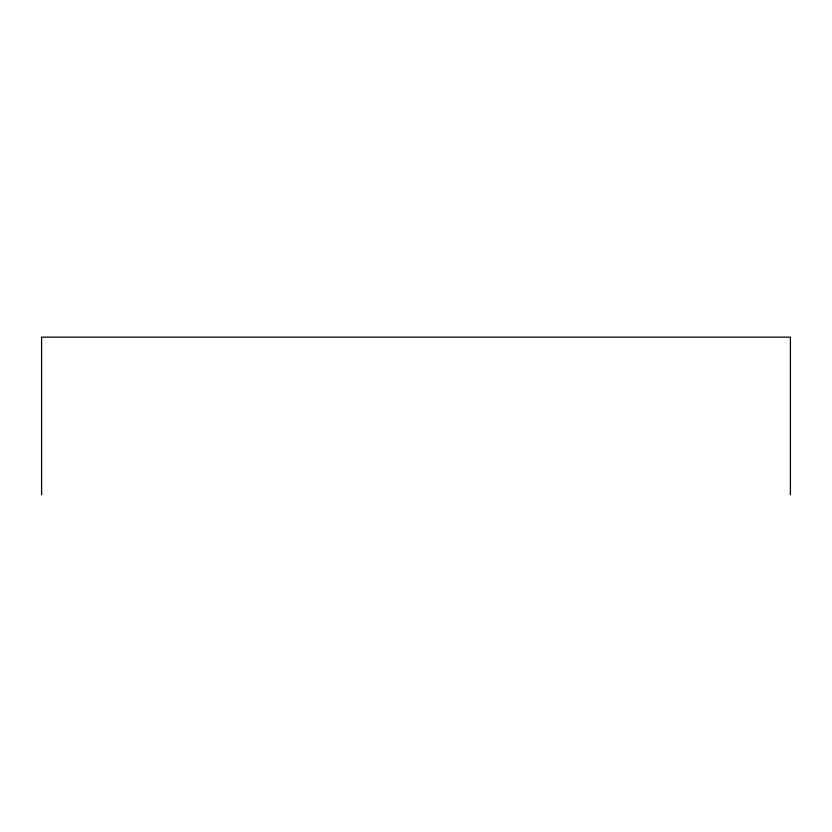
<?xml version="1.0" encoding="UTF-8"?>
<svg xmlns="http://www.w3.org/2000/svg" width="832" height="832" viewBox="0 0 832 832"><rect width="100%" height="100%" fill="white"/><g stroke="black" fill="none" stroke-linecap="round" stroke-linejoin="round"><path stroke-width="1.25" d="M790.4 494.853L790.4 337.147L41.6 337.147L41.6 494.853"/></g></svg>
